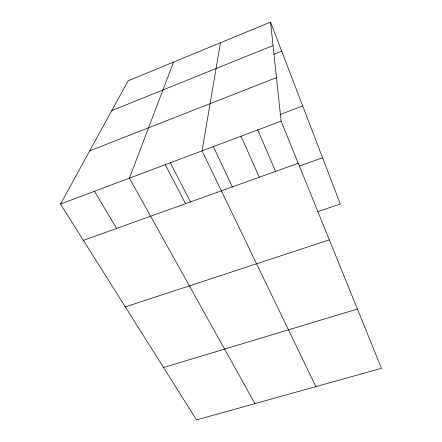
<?xml version="1.0" encoding="UTF-8"?>
<svg xmlns="http://www.w3.org/2000/svg" width="442" height="442" viewBox="0 0 442 442"><rect width="100%" height="100%" fill="white"/><g stroke="black" fill="none" stroke-linecap="round" stroke-linejoin="round"><path stroke-width="0.66" d="M220.453 42.752L202.06 150.855L315.875 386.623M173.507 62.112L129.423 178.159L254.94 403.612M270.543 22.1L281.129 121.136L381.485 368.33L196.535 419.9L60.515 204.055L128.125 80.825L270.543 22.1L340.301 204.011L317.964 211.596M111.765 110.638L273.046 45.532M274.046 54.195L281.676 51.134M89.709 150.838L276.482 77.654M280.018 114.528L302.698 105.947M60.515 204.055L281.129 121.136M83.389 240.349L298.228 163.258M299.455 166.004L322.561 157.739M125.318 306.892L329.34 239.89M163.518 367.512L357.418 309.052M94.522 191.275L116.578 228.442M165.258 164.689L185.535 203.696M170.198 162.573L190.53 202.077M213.248 146.39L232.453 187.11M241.034 136.208L259.272 177.236M257.62 129.539L275.642 171.618"/></g></svg>
